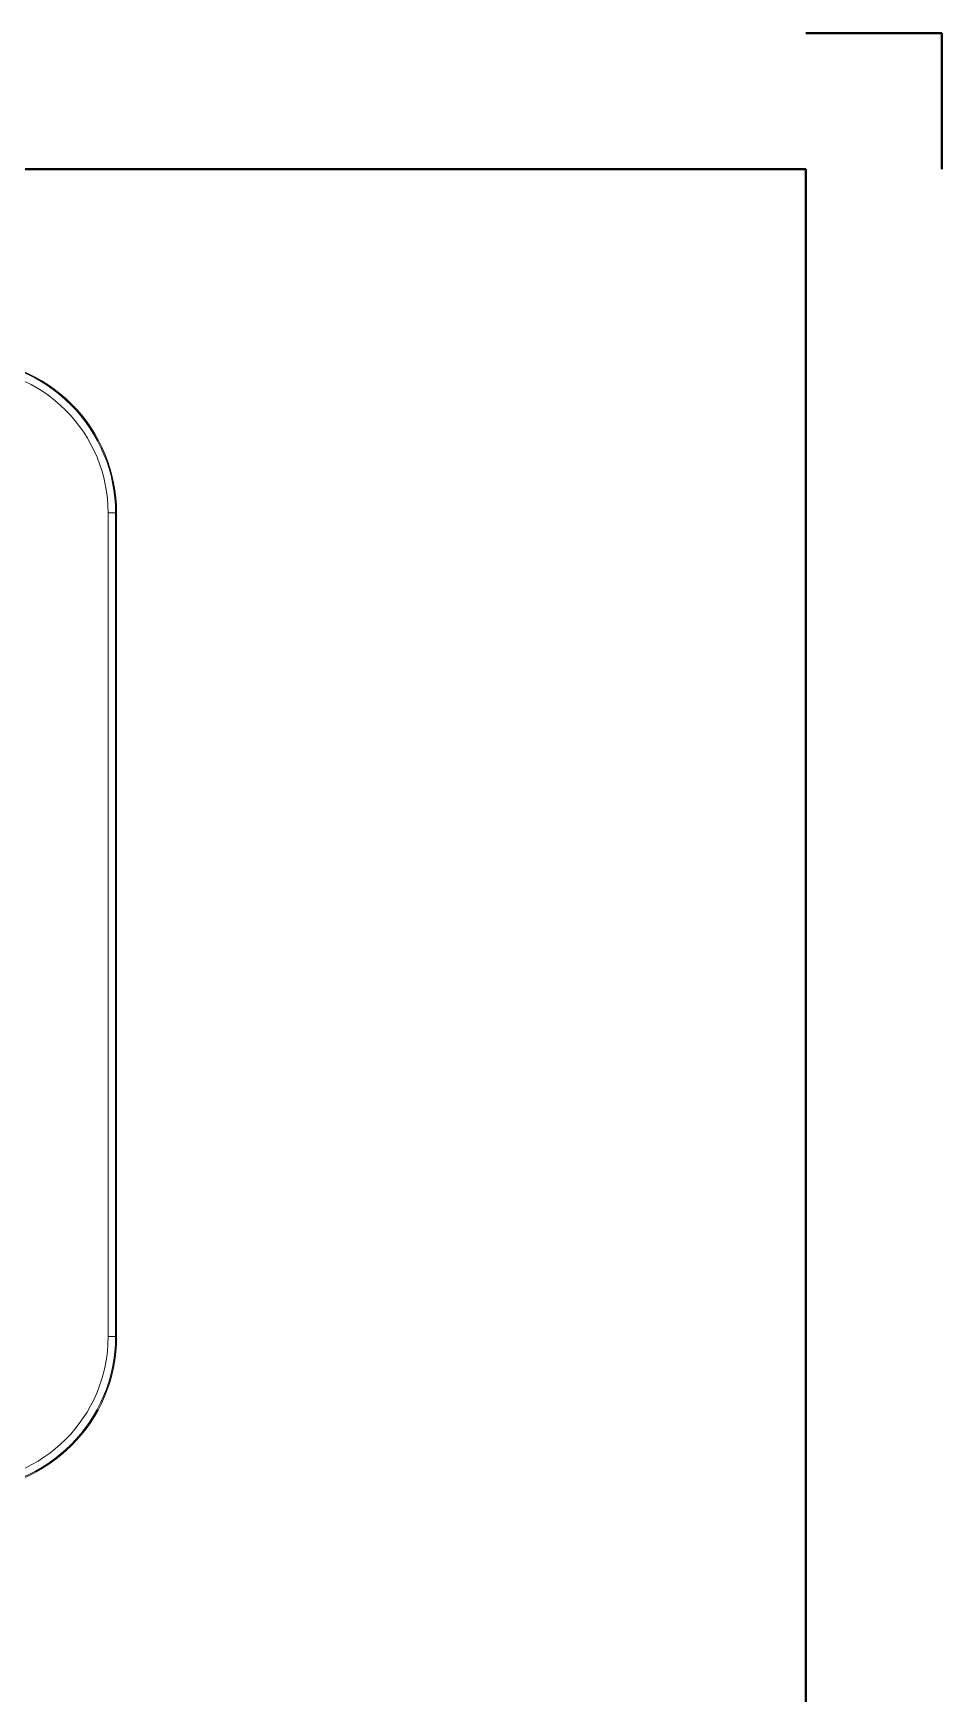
# Model space of a CAD drawing. Header units: millimetres. Extents: x -642 to 642, y -227 to 305.
# Drawn here: x 68.8 to 169.1, y 39.7 to 223.2 of the extents above; entities that cross this region are included whole.
import ezdxf

# ---------------------------------------------------------------- set-up
doc = ezdxf.new("R2010")
doc.units = ezdxf.units.MM
doc.header["$MEASUREMENT"] = 0
doc.layers.add('layer 1', color=7, linetype='Continuous')

msp = doc.modelspace()

# ---------------------------------------------------------------- linework, layer by layer
at = {"layer": 'layer 1', "color": 8, "lineweight": 40}
for points in [[(169.071, 223.1518), (169.071, 223.1518), (154.071, 223.1518), (154.071, 223.1518)], [(169.071, 208.1518), (169.071, 208.1518), (169.071, 223.1518), (169.071, 223.1518)]]:
    msp.add_open_spline(points, degree=3, dxfattribs=at)
at = {"layer": 'layer 1', "lineweight": 40}
msp.add_open_spline([(154.071, 208.1518), (154.071, 208.1518), (-130.929, 208.1518), (-130.929, 208.1518), (-130.929, 208.1518), (-130.929, -207.3482), (-130.929, -207.3482), (-130.929, -207.3482), (154.071, -207.3482), (154.071, -207.3482), (154.071, -207.3482), (154.071, 208.1518), (154.071, 208.1518)], degree=3, knots=[0, 0, 0, 0, 0.25, 0.25, 0.25, 0.5, 0.5, 0.5, 0.75, 0.75, 0.75, 1, 1, 1, 1], dxfattribs=at)
at = {"layer": 'layer 1', "lineweight": 9}
for points in [[(77.9862, 170.1694), (77.9862, 174.6781), (76.1951, 179.0021), (73.007, 182.1902), (69.8189, 185.3783), (65.4949, 187.1694), (60.9862, 187.1694)], [(77.8744, 170.1694), (77.8744, 174.6484), (76.0951, 178.944), (72.928, 182.1112), (69.7608, 185.2783), (65.4652, 187.0576), (60.9862, 187.0576)], [(77.0465, 170.1694), (77.0465, 174.4288), (75.3544, 178.5138), (72.3425, 181.5257), (69.3306, 184.5376), (65.2456, 186.2297), (60.9862, 186.2297)]]:
    msp.add_open_spline(points, degree=3, knots=[0, 0, 0, 0, 0.5, 0.5, 0.5, 1, 1, 1, 1], dxfattribs=at)
at = {"layer": 'layer 1', "color": 9, "lineweight": 9}
for points in [[(77.0465, 170.1694), (77.0465, 170.1694), (77.9862, 170.1694), (77.9862, 170.1694)], [(77.0465, 79.1694), (77.0465, 79.1694), (77.9862, 79.1694), (77.9862, 79.1694)]]:
    msp.add_open_spline(points, degree=3, dxfattribs=at)
at = {"layer": 'layer 1', "lineweight": 9}
for points in [[(77.0465, 79.1694), (77.0465, 79.1694), (77.0465, 170.1694), (77.0465, 170.1694)], [(77.8744, 79.1694), (77.8744, 79.1694), (77.8744, 170.1694), (77.8744, 170.1694)], [(77.9862, 170.1694), (77.9862, 170.1694), (77.9862, 79.1694), (77.9862, 79.1694)], [(60.9862, 62.1694), (70.375, 62.1694), (77.9861, 69.7805), (77.9862, 79.1693)], [(60.9862, 62.2811), (70.3133, 62.2811), (77.8744, 69.8422), (77.8744, 79.1693)], [(60.9862, 63.1091), (69.856, 63.1091), (77.0465, 70.2995), (77.0465, 79.1693)]]:
    msp.add_open_spline(points, degree=3, dxfattribs=at)

doc.saveas('drawing.dxf')
